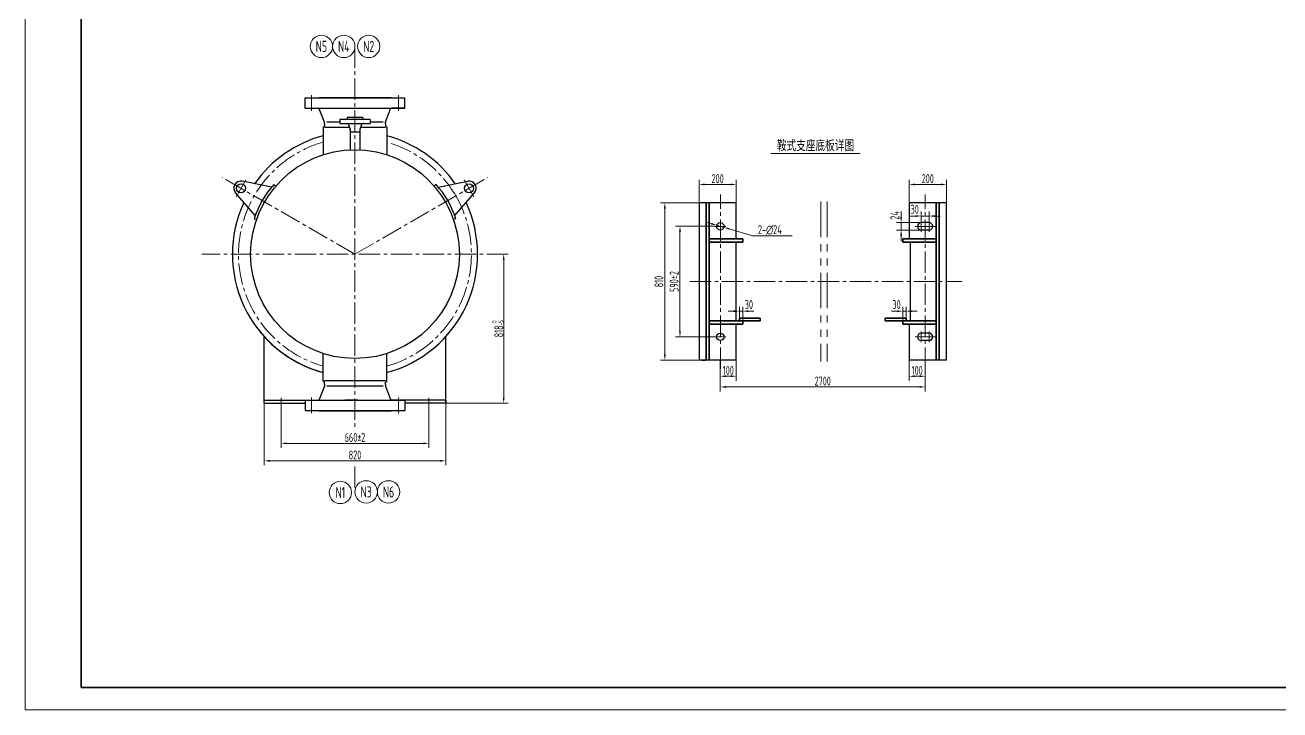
# Model space of a CAD drawing. Header units: millimetres. Extents: x 5765 to 6606, y -201 to 393.
# Drawn here: x 5765 to 6325, y -201 to 105 of the extents above; entities that cross this region are included whole.
import ezdxf
from ezdxf.enums import TextEntityAlignment as Align

# ---------------------------------------------------------------- set-up
doc = ezdxf.new("R2010")
doc.units = ezdxf.units.MM
doc.linetypes.add('CENTER2', pattern=[28.575, 19.05, -3.175, 3.175, -3.175])
doc.linetypes.add('PHANTOM2', pattern=[31.75, 15.875, -3.175, 3.175, -3.175, 3.175, -3.175])
for name, color, linetype, lineweight in [('1粗实线', 7, 'Continuous', 35), ('2细实线', 3, 'Continuous', 13), ('3中心线', 1, 'CENTER2', 13), ('5双点划线', 2, 'PHANTOM2', 13), ('7文本', 2, 'Continuous', 13), ('8标注', 3, 'Continuous', 13), ('9图表', 4, 'Continuous', 13)]:
    doc.layers.add(name, color=color, linetype=linetype, lineweight=lineweight)
doc.styles.add('lanpec', font='bpec_e.shx', dxfattribs={"width": 0.75, "bigfont": 'hztxt.shx'})
doc.styles.add('lanpec-dim', font='bpec_e.shx', dxfattribs={"width": 0.75})
doc.dimstyles.new('lanpec', dxfattribs={"dimtxt": 4, "dimasz": 2.5, "dimexe": 2, "dimexo": 0, "dimtad": 1, "dimdsep": 46, "dimtxsty": 'lanpec-dim', "dimcen": 2.5, "dimclrd": 256, "dimclre": 256, "dimclrt": 256, "dimazin": 0, "dimtfac": 1, "dimtmove": 0, "dimatfit": 3, "dimfxl": 1, "dimlwd": -1, "dimlwe": -1, "dimarcsym": 0})
doc.dimstyles.new('lanpec$3', dxfattribs={"dimtxt": 4, "dimasz": 2.5, "dimexe": 2, "dimexo": 0, "dimtad": 1, "dimtih": 1, "dimtoh": 1, "dimdsep": 46, "dimtxsty": 'lanpec-dim', "dimcen": 2.5, "dimclrd": 256, "dimclre": 256, "dimclrt": 256, "dimazin": 0, "dimtfac": 1, "dimtmove": 0, "dimatfit": 3, "dimfxl": 1, "dimlwd": -1, "dimlwe": -1, "dimarcsym": 0})

# ---------------------------------------------------------------- blocks, each defined once
blk = doc.blocks.new('A1')
at = {"layer": '1粗实线'}
blk.add_lwpolyline([(-816, 10), (-10, 10), (-10, 584), (-816, 584)], close=True, dxfattribs=at)
at = {"layer": '9图表'}
blk.add_lwpolyline([(-841, 0), (0, 0), (0, 594), (-841, 594)], close=True, dxfattribs=at)
blk = doc.blocks.new('*D25')
at = {"layer": '8标注', "transparency": 16777216}
for p, q in [((6066.01, 25.82), (6066.01, 36.06)), ((6068.51, 34.06), (6080.14, 34.06)), ((6082.64, 25.82), (6082.64, 36.06))]:
    blk.add_line(p, q, dxfattribs=at)
for points in [[(6068.51, 34.48), (6068.51, 33.65), (6066.01, 34.06)], [(6080.14, 34.48), (6080.14, 33.65), (6082.64, 34.06)]]:
    blk.add_solid(points, dxfattribs=at)
at = {"layer": 'Defpoints', "color": 0, "transparency": 16777216}
for p in [(6082.64, 34.06), (6066.01, 25.82), (6082.64, 25.82)]:
    blk.add_point(p, dxfattribs=at)
at = {"layer": '8标注', "transparency": 16777216, "insert": (6074.32, 36.69), "char_height": 4, "attachment_point": 5, "style": 'lanpec-dim'}
blk.add_mtext('200', dxfattribs=at)
blk = doc.blocks.new('*D34')
at = {"layer": '8标注', "transparency": 16777216}
for p, q in [((6159.87, 25.82), (6159.87, 36.06)), ((6162.37, 34.06), (6174, 34.06)), ((6176.5, 25.82), (6176.5, 36.06))]:
    blk.add_line(p, q, dxfattribs=at)
for points in [[(6162.37, 34.48), (6162.37, 33.65), (6159.87, 34.06)], [(6174, 34.48), (6174, 33.65), (6176.5, 34.06)]]:
    blk.add_solid(points, dxfattribs=at)
at = {"layer": 'Defpoints', "color": 0, "transparency": 16777216}
for p in [(6176.5, 34.06), (6159.87, 25.82), (6176.5, 25.82)]:
    blk.add_point(p, dxfattribs=at)
at = {"layer": '8标注', "transparency": 16777216, "insert": (6168.18, 36.69), "char_height": 4, "attachment_point": 5, "style": 'lanpec-dim'}
blk.add_mtext('200', dxfattribs=at)
blk = doc.blocks.new('*D26')
at = {"layer": '8标注', "transparency": 16777216}
for p, q in [((6075.52, -48.22), (6075.52, -58.34)), ((6166.98, -48.22), (6166.98, -58.34)), ((6078.02, -56.34), (6164.48, -56.34))]:
    blk.add_line(p, q, dxfattribs=at)
for points in [[(6078.02, -55.93), (6078.02, -56.76), (6075.52, -56.34)], [(6164.48, -55.93), (6164.48, -56.76), (6166.98, -56.34)]]:
    blk.add_solid(points, dxfattribs=at)
at = {"layer": 'Defpoints', "color": 0, "transparency": 16777216}
for p in [(6075.52, -48.22), (6166.98, -48.22), (6166.98, -56.34)]:
    blk.add_point(p, dxfattribs=at)
at = {"layer": '8标注', "transparency": 16777216, "insert": (6121.25, -53.72), "char_height": 4, "attachment_point": 5, "style": 'lanpec-dim'}
blk.add_mtext('2700', dxfattribs=at)
blk = doc.blocks.new('*D27')
at = {"layer": '8标注', "transparency": 16777216}
for p, q in [((6165.25, 17.03), (6154.25, 17.03)), ((6156.25, 19.53), (6156.25, 22.03)), ((6156.25, 17.03), (6156.25, 13.7)), ((6165.25, 13.7), (6154.25, 13.7)), ((6156.25, 11.2), (6156.25, 8.7))]:
    blk.add_line(p, q, dxfattribs=at)
for points in [[(6155.84, 19.53), (6156.67, 19.53), (6156.25, 17.03)], [(6155.84, 11.2), (6156.67, 11.2), (6156.25, 13.7)]]:
    blk.add_solid(points, dxfattribs=at)
at = {"layer": 'Defpoints', "color": 0, "transparency": 16777216}
for p in [(6165.25, 17.03), (6156.25, 13.7), (6165.25, 13.7)]:
    blk.add_point(p, dxfattribs=at)
at = {"layer": '8标注', "transparency": 16777216, "insert": (6153.43, 20.25), "char_height": 4, "attachment_point": 5, "rotation": 90, "style": 'lanpec-dim'}
blk.add_mtext('24', dxfattribs=at)
blk = doc.blocks.new('*D28')
at = {"layer": '8标注', "transparency": 16777216}
for p, q in [((6162.75, 19.97), (6160.25, 19.97)), ((6165.25, 17.03), (6165.25, 21.97)), ((6168.72, 19.97), (6165.25, 19.97)), ((6168.72, 17.03), (6168.72, 21.97)), ((6171.22, 19.97), (6173.72, 19.97))]:
    blk.add_line(p, q, dxfattribs=at)
for points in [[(6162.75, 20.38), (6162.75, 19.55), (6165.25, 19.97)], [(6171.22, 20.38), (6171.22, 19.55), (6168.72, 19.97)]]:
    blk.add_solid(points, dxfattribs=at)
at = {"layer": 'Defpoints', "color": 0, "transparency": 16777216}
for p in [(6165.25, 19.97), (6165.25, 17.03), (6168.72, 17.03)]:
    blk.add_point(p, dxfattribs=at)
at = {"layer": '8标注', "transparency": 16777216, "insert": (6162.33, 22.97), "char_height": 4, "attachment_point": 5, "style": 'lanpec-dim'}
blk.add_mtext('30', dxfattribs=at)
blk = doc.blocks.new('*D29')
at = {"layer": '8标注', "transparency": 16777216}
for p, q in [((6073.03, 15.37), (6055.5, 15.37)), ((6057.5, 12.87), (6057.5, -31.45)), ((6073.03, -33.95), (6055.5, -33.95))]:
    blk.add_line(p, q, dxfattribs=at)
for points in [[(6057.09, 12.87), (6057.92, 12.87), (6057.5, 15.37)], [(6057.09, -31.45), (6057.92, -31.45), (6057.5, -33.95)]]:
    blk.add_solid(points, dxfattribs=at)
at = {"layer": 'Defpoints', "color": 0, "transparency": 16777216}
for p in [(6073.03, 15.37), (6057.5, -33.95), (6073.03, -33.95)]:
    blk.add_point(p, dxfattribs=at)
at = {"layer": '8标注', "transparency": 16777216, "insert": (6054.88, -9.29), "char_height": 4, "attachment_point": 5, "rotation": 90, "style": 'lanpec-dim'}
blk.add_mtext('590±2', dxfattribs=at)
blk = doc.blocks.new('*D30')
at = {"layer": '8标注', "transparency": 16777216}
for p, q in [((6066.01, 25.82), (6048.75, 25.82)), ((6050.75, -41.91), (6050.75, 23.32)), ((6066.01, -44.41), (6048.75, -44.41))]:
    blk.add_line(p, q, dxfattribs=at)
for points in [[(6050.33, 23.32), (6051.16, 23.32), (6050.75, 25.82)], [(6050.33, -41.91), (6051.16, -41.91), (6050.75, -44.41)]]:
    blk.add_solid(points, dxfattribs=at)
at = {"layer": 'Defpoints', "color": 0, "transparency": 16777216}
for p in [(6050.75, 25.82), (6066.01, 25.82), (6066.01, -44.41)]:
    blk.add_point(p, dxfattribs=at)
at = {"layer": '8标注', "transparency": 16777216, "insert": (6048.12, -9.29), "char_height": 4, "attachment_point": 5, "rotation": 90, "style": 'lanpec-dim'}
blk.add_mtext('810', dxfattribs=at)
blk = doc.blocks.new('*D31')
at = {"layer": '8标注', "transparency": 16777216}
for p, q in [((6075.52, -44.41), (6075.52, -53.57)), ((6082.64, -44.41), (6082.64, -53.57)), ((6078.02, -51.57), (6080.14, -51.57))]:
    blk.add_line(p, q, dxfattribs=at)
for points in [[(6078.02, -51.15), (6078.02, -51.98), (6075.52, -51.57)], [(6080.14, -51.15), (6080.14, -51.98), (6082.64, -51.57)]]:
    blk.add_solid(points, dxfattribs=at)
at = {"layer": 'Defpoints', "color": 0, "transparency": 16777216}
for p in [(6075.52, -44.41), (6082.64, -44.41), (6082.64, -51.57)]:
    blk.add_point(p, dxfattribs=at)
at = {"layer": '8标注', "transparency": 16777216, "insert": (6079.08, -48.94), "char_height": 4, "attachment_point": 5, "style": 'lanpec-dim'}
blk.add_mtext('100', dxfattribs=at)
blk = doc.blocks.new('*D32')
at = {"layer": '8标注', "transparency": 16777216}
for p, q in [((6159.87, -44.41), (6159.87, -53.57)), ((6166.98, -44.41), (6166.98, -53.57)), ((6164.48, -51.57), (6162.37, -51.57))]:
    blk.add_line(p, q, dxfattribs=at)
for points in [[(6162.37, -51.15), (6162.37, -51.98), (6159.87, -51.57)], [(6164.48, -51.15), (6164.48, -51.98), (6166.98, -51.57)]]:
    blk.add_solid(points, dxfattribs=at)
at = {"layer": 'Defpoints', "color": 0, "transparency": 16777216}
for p in [(6159.87, -44.41), (6166.98, -44.41), (6159.87, -51.57)]:
    blk.add_point(p, dxfattribs=at)
at = {"layer": '8标注', "transparency": 16777216, "insert": (6163.43, -48.94), "char_height": 4, "attachment_point": 5, "style": 'lanpec-dim'}
blk.add_mtext('100', dxfattribs=at)
blk = doc.blocks.new('*D35')
at = {"layer": '8标注', "transparency": 16777216}
for p, q in [((6071.53, 16.54), (6069.13, 17.25)), ((6073.93, 15.84), (6077.12, 14.9)), ((6089.87, 11.14), (6079.52, 14.19)), ((6103.2, 11.14), (6089.87, 11.14))]:
    blk.add_line(p, q, dxfattribs=at)
for points in [[(6071.65, 16.94), (6071.41, 16.14), (6073.93, 15.84)], [(6079.63, 14.59), (6079.4, 13.79), (6077.12, 14.9)]]:
    blk.add_solid(points, dxfattribs=at)
at = {"layer": 'Defpoints', "color": 0, "transparency": 16777216}
for p in [(6073.93, 15.84), (6077.12, 14.9)]:
    blk.add_point(p, dxfattribs=at)
at = {"layer": '8标注', "transparency": 16777216, "insert": (6097.64, 13.77), "char_height": 4, "attachment_point": 5, "style": 'lanpec-dim'}
blk.add_mtext('2-∅24', dxfattribs=at)
blk = doc.blocks.new('*D36')
at = {"layer": '8标注', "transparency": 16777216}
for p, q in [((6084.01, -25.61), (6084.01, -20.51)), ((6085.51, -26.88), (6085.51, -20.51)), ((6081.51, -22.51), (6079.01, -22.51)), ((6084.01, -22.51), (6085.51, -22.51)), ((6088.01, -22.51), (6090.51, -22.51))]:
    blk.add_line(p, q, dxfattribs=at)
for points in [[(6081.51, -22.1), (6081.51, -22.93), (6084.01, -22.51)], [(6088.01, -22.1), (6088.01, -22.93), (6085.51, -22.51)]]:
    blk.add_solid(points, dxfattribs=at)
at = {"layer": 'Defpoints', "color": 0, "transparency": 16777216}
for p in [(6084.01, -25.61), (6085.51, -22.51), (6085.51, -26.88)]:
    blk.add_point(p, dxfattribs=at)
at = {"layer": '8标注', "transparency": 16777216, "insert": (6088.29, -19.56), "char_height": 4, "attachment_point": 5, "style": 'lanpec-dim'}
blk.add_mtext('30', dxfattribs=at)
blk = doc.blocks.new('*D33')
at = {"layer": '8标注', "transparency": 16777216}
for p, q in [((6157, -26.88), (6157, -20.51)), ((6158.5, -25.61), (6158.5, -20.51)), ((6154.5, -22.51), (6152, -22.51)), ((6158.5, -22.51), (6157, -22.51)), ((6161, -22.51), (6163.5, -22.51))]:
    blk.add_line(p, q, dxfattribs=at)
for points in [[(6154.5, -22.1), (6154.5, -22.93), (6157, -22.51)], [(6161, -22.1), (6161, -22.93), (6158.5, -22.51)]]:
    blk.add_solid(points, dxfattribs=at)
at = {"layer": 'Defpoints', "color": 0, "transparency": 16777216}
for p in [(6157, -22.51), (6157, -26.88), (6158.5, -25.61)]:
    blk.add_point(p, dxfattribs=at)
at = {"layer": '8标注', "transparency": 16777216, "insert": (6154.22, -19.56), "char_height": 4, "attachment_point": 5, "style": 'lanpec-dim'}
blk.add_mtext('30', dxfattribs=at)
blk = doc.blocks.new('*U24')
at = {"layer": '2细实线'}
blk.add_line((-20, 0), (20, 0), dxfattribs=at)
at = {"layer": '7文本', "style": 'lanpec', "width": 0.75}
for tag, height, p in [('节点图名称', 5, (0, 3.5)), ('比例', 4, (0, -3.25))]:
    blk.add_attdef(tag, text='', height=height, dxfattribs=at).set_placement(p, align=Align.MIDDLE_CENTER)
blk = doc.blocks.new('*D43')
at = {"layer": '8标注', "transparency": 16777216}
for p, q in [((5879.36, -65.86), (5879.36, -83.54)), ((5945.36, -65.79), (5945.36, -83.54)), ((5881.86, -81.54), (5942.86, -81.54))]:
    blk.add_line(p, q, dxfattribs=at)
for points in [[(5881.86, -81.12), (5881.86, -81.96), (5879.36, -81.54)], [(5942.86, -81.12), (5942.86, -81.96), (5945.36, -81.54)]]:
    blk.add_solid(points, dxfattribs=at)
at = {"layer": 'Defpoints', "color": 0, "transparency": 16777216}
for p in [(5879.36, -65.86), (5945.36, -65.79), (5945.36, -81.54)]:
    blk.add_point(p, dxfattribs=at)
at = {"layer": '8标注', "transparency": 16777216, "insert": (5912.36, -78.92), "char_height": 4, "attachment_point": 5, "style": 'lanpec-dim'}
blk.add_mtext('660%%P2', dxfattribs=at)
blk = doc.blocks.new('*D44')
at = {"layer": '8标注', "transparency": 16777216}
for p, q in [((5871.86, -63.65), (5871.86, -91.35)), ((5952.86, -63.65), (5952.86, -91.35)), ((5874.36, -89.35), (5950.36, -89.35))]:
    blk.add_line(p, q, dxfattribs=at)
for points in [[(5874.36, -88.93), (5874.36, -89.77), (5871.86, -89.35)], [(5950.36, -88.93), (5950.36, -89.77), (5952.86, -89.35)]]:
    blk.add_solid(points, dxfattribs=at)
at = {"layer": 'Defpoints', "color": 0, "transparency": 16777216}
for p in [(5871.86, -63.65), (5952.86, -63.65), (5952.86, -89.35)]:
    blk.add_point(p, dxfattribs=at)
at = {"layer": '8标注', "transparency": 16777216, "insert": (5912.36, -86.73), "char_height": 4, "attachment_point": 5, "style": 'lanpec-dim'}
blk.add_mtext('820', dxfattribs=at)
blk = doc.blocks.new('*D45')
at = {"layer": '8标注', "transparency": 16777216}
for p, q in [((5976.87, 2.95), (5980.77, 2.95)), ((5978.77, 0.45), (5978.77, -61.15)), ((5952.86, -63.65), (5980.77, -63.65))]:
    blk.add_line(p, q, dxfattribs=at)
for points in [[(5978.35, 0.45), (5979.19, 0.45), (5978.77, 2.95)], [(5978.35, -61.15), (5979.19, -61.15), (5978.77, -63.65)]]:
    blk.add_solid(points, dxfattribs=at)
at = {"layer": 'Defpoints', "color": 0, "transparency": 16777216}
for p in [(5976.87, 2.95), (5952.86, -63.65), (5978.77, -63.65)]:
    blk.add_point(p, dxfattribs=at)
at = {"layer": '8标注', "transparency": 16777216, "insert": (5976.05, -30.35), "char_height": 4, "attachment_point": 5, "rotation": 90, "style": 'lanpec-dim'}
blk.add_mtext('818{\\H0.525x;\\S 0^ -5;}', dxfattribs=at)
blk = doc.blocks.new('管口号')
at = {"layer": '2细实线'}
blk.add_circle((0, 5), 5, dxfattribs=at)
at = {"layer": '7文本', "style": 'lanpec', "width": 0.75}
blk.add_attdef('N', text='', height=5, dxfattribs=at).set_placement((0, 5), align=Align.MIDDLE_CENTER)

msp = doc.modelspace()

# ---------------------------------------------------------------- linework, layer by layer
for p, q in [((5896.17, 72.951), (5928.55, 72.951)), ((5896.17, 72.751), (5896.17, 72.951)), ((5928.55, 72.751), (5928.55, 72.951)), ((5890.11, 72.751), (5934.61, 72.751)), ((5890.11, 68.141), (5890.11, 72.751)), ((5890.11, 68.141), (5934.61, 68.141)), ((5890.11, 68.141), (5895.966, 68.141)), ((5898.677, 61.937), (5896.433, 67.819)), ((5926.043, 61.937), (5928.287, 67.819)), ((5934.61, 68.141), (5928.754, 68.141)), ((5934.61, 68.141), (5934.61, 72.751)), ((5898.71, 61.151), (5898.71, 61.759)), ((5905.64, 61.951), (5899.731, 61.951)), ((5919.08, 63.097), (5905.64, 63.097)), ((5905.64, 63.097), (5905.64, 61.305)), ((5915.792, 64.037), (5908.928, 64.037)), ((5908.928, 64.037), (5908.928, 63.097)), ((5915.792, 64.037), (5915.792, 63.097)), ((5919.08, 63.097), (5919.08, 61.305)), ((5924.989, 61.951), (5919.08, 61.951)), ((5926.01, 61.151), (5926.01, 61.759)), ((5898.71, 60.19), (5898.176, 59.655)), ((5898.176, 59.655), (5898.176, 47.34)), ((5898.71, 61.151), (5898.71, 60.19)), ((5909.882, 59.454), (5898.71, 59.454)), ((5905.64, 61.305), (5919.08, 61.305)), ((5909.391, 60.782), (5910.174, 58.663)), ((5910.224, 58.386), (5910.224, 57.537)), ((5910.224, 57.537), (5914.496, 57.537)), ((5910.224, 57.537), (5910.224, 49.502)), ((5914.496, 58.386), (5914.496, 57.537)), ((5914.496, 57.537), (5914.496, 49.502)), ((5915.329, 60.782), (5914.546, 58.663)), ((5926.01, 59.454), (5914.838, 59.454)), ((5926.01, 61.151), (5926.01, 60.19)), ((5926.01, 60.19), (5926.544, 59.655)), ((5926.544, 59.655), (5926.544, 47.34)), ((5875.163, 32.909), (5862.038, 35.501)), ((5876.172, 33.999), (5877.105, 33.123)), ((5948.548, 33.999), (5947.615, 33.123)), ((5949.557, 32.909), (5962.682, 35.501)), ((5867.816, 20.185), (5859.009, 30.255)), ((5956.904, 20.185), (5965.711, 30.255)), ((6082.639, 25.825), (6066.007, 25.825)), ((6066.007, 25.825), (6066.007, -44.409)), ((6082.639, 9.777), (6082.639, 25.825)), ((6176.501, 25.825), (6159.869, 25.825)), ((6159.869, 25.825), (6159.869, 9.777)), ((6176.501, -44.409), (6176.501, 25.825)), ((5867.378, 18.766), (5868.603, 18.396)), ((5957.342, 18.766), (5956.117, 18.396)), ((6168.719, 17.031), (6165.25, 17.031)), ((6168.719, 13.705), (6165.25, 13.705)), ((6082.639, -26.876), (6082.639, 8.292)), ((6160.234, 8.292), (6160.234, -26.876)), ((6082.639, -44.409), (6082.639, -28.361)), ((6159.869, -28.361), (6159.869, -44.409)), ((6168.719, -32.289), (6165.25, -32.289)), ((5871.86, -63.649), (5871.86, -33.891)), ((5952.86, -63.649), (5952.86, -33.891)), ((6168.719, -35.615), (6165.25, -35.615)), ((5898.176, -53.754), (5898.176, -41.438)), ((5926.544, -53.754), (5926.544, -41.438)), ((6082.639, -44.409), (6066.007, -44.409)), ((6067.447, -44.409), (6068.887, -44.409)), ((6176.501, -44.409), (6159.869, -44.409)), ((5898.677, -56.035), (5896.433, -61.918)), ((5898.71, -54.288), (5898.176, -53.754)), ((5926.01, -53.553), (5898.71, -53.553)), ((5898.71, -55.249), (5898.71, -54.288)), ((5898.71, -55.249), (5898.71, -55.857)), ((5926.01, -54.288), (5926.544, -53.754)), ((5926.01, -55.249), (5926.01, -54.288)), ((5926.01, -55.249), (5926.01, -55.857)), ((5926.043, -56.035), (5928.287, -61.918)), ((5924.989, -56.049), (5899.731, -56.049)), ((5871.86, -62.249), (5890.11, -62.249)), ((5871.86, -63.649), (5890.11, -63.649)), ((5871.86, -63.649), (5890.11, -63.649)), ((5890.11, -62.239), (5934.61, -62.239)), ((5890.11, -62.239), (5890.11, -66.849)), ((5890.11, -62.239), (5895.966, -62.239)), ((5890.11, -66.849), (5934.61, -66.849)), ((5896.17, -66.849), (5896.17, -67.049)), ((5896.17, -67.049), (5928.55, -67.049)), ((5907.555, -66.849), (5907.555, -67.049)), ((5913.615, -62.239), (5907.759, -62.239)), ((5928.55, -66.849), (5928.55, -67.049)), ((5934.61, -62.239), (5928.754, -62.239)), ((5934.61, -62.239), (5934.61, -66.849)), ((5952.86, -62.249), (5934.61, -62.249)), ((5952.86, -63.649), (5934.61, -63.649)), ((5952.86, -63.649), (5934.61, -63.649)), ((5952.86, -62.249), (5952.86, -63.649))]:
    msp.add_line(p, q)
for centre, radius in [((5912.36, 2.951), 46.6), ((5861.418, 32.362), 2), ((5963.302, 32.362), 2)]:
    msp.add_circle(centre, radius)
at = {"ltscale": 2}
for centre in [(6075.523, 15.368), (6075.523, -33.952)]:
    msp.add_circle(centre, 1.663, dxfattribs=at)
for centre, radius, start, end in [((5895.966, 67.641), 0.5, 20.88476, 90), ((5928.754, 67.641), 0.5, 90, 159.11524), ((5898.21, 61.759), 0.5, 0, 20.88476), ((5926.51, 61.759), 0.5, 159.11524, 180), ((5908.641, 60.505), 0.8, 20.28013, 90), ((5909.424, 58.386), 0.8, 0, 20.28013), ((5915.296, 58.386), 0.8, 159.71987, 180), ((5916.079, 60.505), 0.8, 90, 159.71987), ((5912.36, 2.951), 54.75, 105.01487, 144.92537), ((5912.36, 2.951), 54.75, 35.07463, 74.98513), ((5861.418, 32.362), 3.2, 78.82881, 221.17119), ((5904.289, 7.611), 38.56, 136.81633, 163.18367), ((5920.431, 7.611), 38.56, 16.81633, 43.18367), ((5963.302, 32.362), 3.2, 318.82881, 101.17119), ((5912.36, 2.951), 54.75, 155.07463, 254.98513), ((5912.36, 2.951), 54.75, 285.01487, 24.92537), ((6165.25, 15.368), 1.663, 90, 270), ((6168.719, 15.368), 1.663, 270, 90), ((5912.36, 2.951), 54.75, 215.07463, 254.98513), ((6165.25, -33.952), 1.663, 90, 270), ((6168.719, -33.952), 1.663, 270, 90), ((5898.21, -55.857), 0.5, 339.11524, 0), ((5926.51, -55.857), 0.5, 180, 200.88476), ((5895.966, -61.739), 0.5, 270, 339.11524), ((5928.754, -61.739), 0.5, 200.88476, 270)]:
    msp.add_arc(centre, radius, start, end)
at = {"layer": '1粗实线'}
for p, q in [((6069.234, 25.825), (6069.234, -44.409)), ((6070.596, 25.825), (6070.596, -44.409)), ((6171.913, 25.825), (6171.913, -44.409)), ((6173.275, 25.825), (6173.275, -44.409)), ((6070.596, 9.777), (6085.505, 9.777)), ((6070.596, 8.292), (6085.505, 8.292)), ((6085.505, 9.777), (6085.505, 8.292)), ((6171.913, 9.777), (6157.003, 9.777)), ((6157.003, 9.777), (6157.003, 8.292)), ((6171.913, 8.292), (6157.003, 8.292)), ((6070.596, -26.876), (6085.505, -26.876)), ((6083.336, -26.876), (6093.347, -26.876)), ((6084.013, -26.876), (6084.013, -25.608)), ((6084.013, -25.608), (6093.347, -25.608)), ((6085.505, -28.361), (6085.505, -26.876)), ((6093.347, -25.608), (6093.347, -26.876)), ((6158.496, -25.608), (6149.162, -25.608)), ((6149.162, -25.608), (6149.162, -26.876)), ((6159.173, -26.876), (6149.162, -26.876)), ((6171.913, -26.876), (6157.003, -26.876)), ((6157.003, -28.361), (6157.003, -26.876)), ((6158.496, -25.608), (6158.496, -26.876)), ((6070.596, -28.361), (6085.505, -28.361)), ((6171.913, -28.361), (6157.003, -28.361))]:
    msp.add_line(p, q, dxfattribs=at)
at = {"layer": '2细实线'}
msp.add_line((6101.611, 11.142), (6107.617, 11.142), dxfattribs=at)
at = {"layer": '3中心线', "ltscale": 0.5}
for p, q in [((5912.36, 95.711), (5912.36, -75.28)), ((5892.99, 66.951), (5892.99, 73.941)), ((5931.73, 66.951), (5931.73, 73.941)), ((5912.36, 2.951), (5853.145, 37.138)), ((5863.59, 36.124), (5859.246, 28.6)), ((5912.36, 2.951), (5971.575, 37.138)), ((5961.13, 36.124), (5965.474, 28.6)), ((6075.523, -48.221), (6075.523, 29.637)), ((6166.985, -48.221), (6166.985, 29.637)), ((5980.735, 2.951), (5843.985, 2.951)), ((6061.918, -9.292), (6183.32, -9.292)), ((5879.36, -65.857), (5879.36, -61.175)), ((5892.99, -61.049), (5892.99, -68.039)), ((5931.73, -61.049), (5931.73, -68.039)), ((5945.36, -65.786), (5945.36, -61.175)), ((5912.354, -91.88), (5912.349, -103.22))]:
    msp.add_line(p, q, dxfattribs=at)
at = {"layer": '3中心线'}
for p, q in [((6165.25, 12.964), (6165.25, 17.772)), ((6168.719, 12.964), (6168.719, 17.772)), ((6078.018, 15.368), (6073.029, 15.368)), ((6162.536, 15.368), (6171.434, 15.368)), ((6165.25, -31.548), (6165.25, -36.356)), ((6168.719, -31.548), (6168.719, -36.356)), ((6078.018, -33.952), (6073.029, -33.952)), ((6162.536, -33.952), (6171.434, -33.952))]:
    msp.add_line(p, q, dxfattribs=at)
at = {"layer": '3中心线', "ltscale": 0.5}
for start, end in [(105.82919, 254.17081), (30, 74.17081), (285.82919, 30)]:
    msp.add_arc((5912.36, 2.951), 52, start, end, dxfattribs=at)
at = {"layer": '5双点划线'}
for p, q in [((6120.382, 26.394), (6120.382, -44.978)), ((6123.239, 26.394), (6123.239, -44.978))]:
    msp.add_line(p, q, dxfattribs=at)

# ---------------------------------------------------------------- block references
msp.add_blockref('*U24', (6118.007, 47.9)).add_auto_attribs({'节点图名称': '鞍式支座底板详图'})
at = {"layer": '2细实线'}
msp.add_blockref('A1', (6606.028, -200.559), dxfattribs=at)
at = {"layer": '8标注'}
for p, values in [((5897.36, 90.711), {'N': 'N5'}), ((5907.36, 90.711), {'N': 'N4'}), ((5918.479, 90.711), {'N': 'N2'})]:
    msp.add_blockref('管口号', p, dxfattribs=at).add_auto_attribs(values)
ref = msp.add_blockref('管口号', (5905.827, -98.469), dxfattribs=dict(at, xscale=-1, rotation=180))
ref.add_attrib('N', 'N1', dxfattribs={"layer": '7文本', "height": 5, "style": 'lanpec', "width": 0.75}).set_placement((5905.827, -103.469), align=Align.MIDDLE_CENTER)
ref = msp.add_blockref('管口号', (5917.349, -98.22), dxfattribs=dict(at, xscale=-1, rotation=180))
ref.add_attrib('N', 'N3', dxfattribs={"layer": '7文本', "height": 5, "style": 'lanpec', "width": 0.75}).set_placement((5917.349, -103.22), align=Align.MIDDLE_CENTER)
ref = msp.add_blockref('管口号', (5927.349, -98.22), dxfattribs=dict(at, xscale=-1, rotation=180))
ref.add_attrib('N', 'N6', dxfattribs={"layer": '7文本', "height": 5, "style": 'lanpec', "width": 0.75}).set_placement((5927.349, -103.22), align=Align.MIDDLE_CENTER)

# ---------------------------------------------------------------- dimensions: what is measured, and where the dimension line sits
for base, p1, p2, text, picture, middle in [((6082.639, 34.064), (6066.007, 25.825), (6082.639, 25.825), '200', '*D25', (6074.323, 36.689)), ((6176.501, 34.064), (6159.869, 25.825), (6176.501, 25.825), '200', '*D34', (6168.185, 36.689)), ((6159.869, -51.568), (6166.985, -44.409), (6159.869, -44.409), '100', '*D32', (6163.427, -48.943)), ((6166.985, -56.343), (6075.523, -48.221), (6166.985, -48.221), '2700', '*D26', (6121.254, -53.718)), ((5952.86, -89.35), (5871.86, -63.649), (5952.86, -63.649), '820', '*D44', (5912.36, -86.725)), ((5945.36, -81.54), (5879.36, -65.857), (5945.36, -65.786), '660%%P2', '*D43', (5912.36, -78.915))]:
    dim = msp.add_linear_dim(base=base, p1=p1, p2=p2, text=text, dimstyle='lanpec', dxfattribs=at)
    dim.commit()
    dim.dimension.update_dxf_attribs({"geometry": picture, "text_midpoint": middle})
for base, p1, p2, angle, text, picture, middle in [((6050.747, 25.825), (6066.007, -44.409), (6066.007, 25.825), 90, '810', '*D30', (6048.122, -9.292)), ((6057.504, -33.952), (6073.029, 15.368), (6073.029, -33.952), 90, '590±2', '*D29', (6054.879, -9.292)), ((5978.77, -63.649), (5976.87, 2.951), (5952.86, -63.649), 90, '818{\\H0.525x;\\S 0^ -5;}', '*D45', (5976.045, -30.349)), ((6082.639, -51.568), (6075.523, -44.409), (6082.639, -44.409), 180, '100', '*D31', (6079.081, -48.943))]:
    dim = msp.add_linear_dim(base=base, p1=p1, p2=p2, angle=angle, text=text, dimstyle='lanpec', dxfattribs=at)
    dim.commit()
    dim.dimension.update_dxf_attribs({"geometry": picture, "text_midpoint": middle})
for base, p1, p2, angle, text, picture, middle in [((6156.255, 13.705), (6165.25, 17.031), (6165.25, 13.705), 90, '24', '*D27', (6153.426, 20.25)), ((6165.25, 19.968), (6168.719, 17.031), (6165.25, 17.031), 180, '30', '*D28', (6162.329, 22.971)), ((6157.003, -22.512), (6158.496, -25.608), (6157.003, -26.876), 180, '30', '*D33', (6154.215, -19.562))]:
    dim = msp.add_linear_dim(base=base, p1=p1, p2=p2, angle=angle, text=text, dimstyle='lanpec', override={"dimtmove": 2}, dxfattribs=at)
    dim.commit()
    dim.dimension.update_dxf_attribs({"geometry": picture, "text_midpoint": middle, "dimtype": 160})
dim = msp.add_diameter_dim_2p(p1=(6073.928, 15.838), p2=(6077.119, 14.898), text='2-∅24', dimstyle='lanpec$3', dxfattribs=at)
dim.commit()
dim.dimension.update_dxf_attribs({"geometry": '*D35', "text_midpoint": (6097.643, 11.142), "dimtype": 163})
dim = msp.add_linear_dim(base=(6085.505, -22.512), p1=(6084.013, -25.608), p2=(6085.505, -26.876), text='30', dimstyle='lanpec', override={"dimtmove": 2}, dxfattribs=at)
dim.commit()
dim.dimension.update_dxf_attribs({"geometry": '*D36', "text_midpoint": (6088.293, -19.562), "dimtype": 160})

doc.saveas('drawing.dxf')
